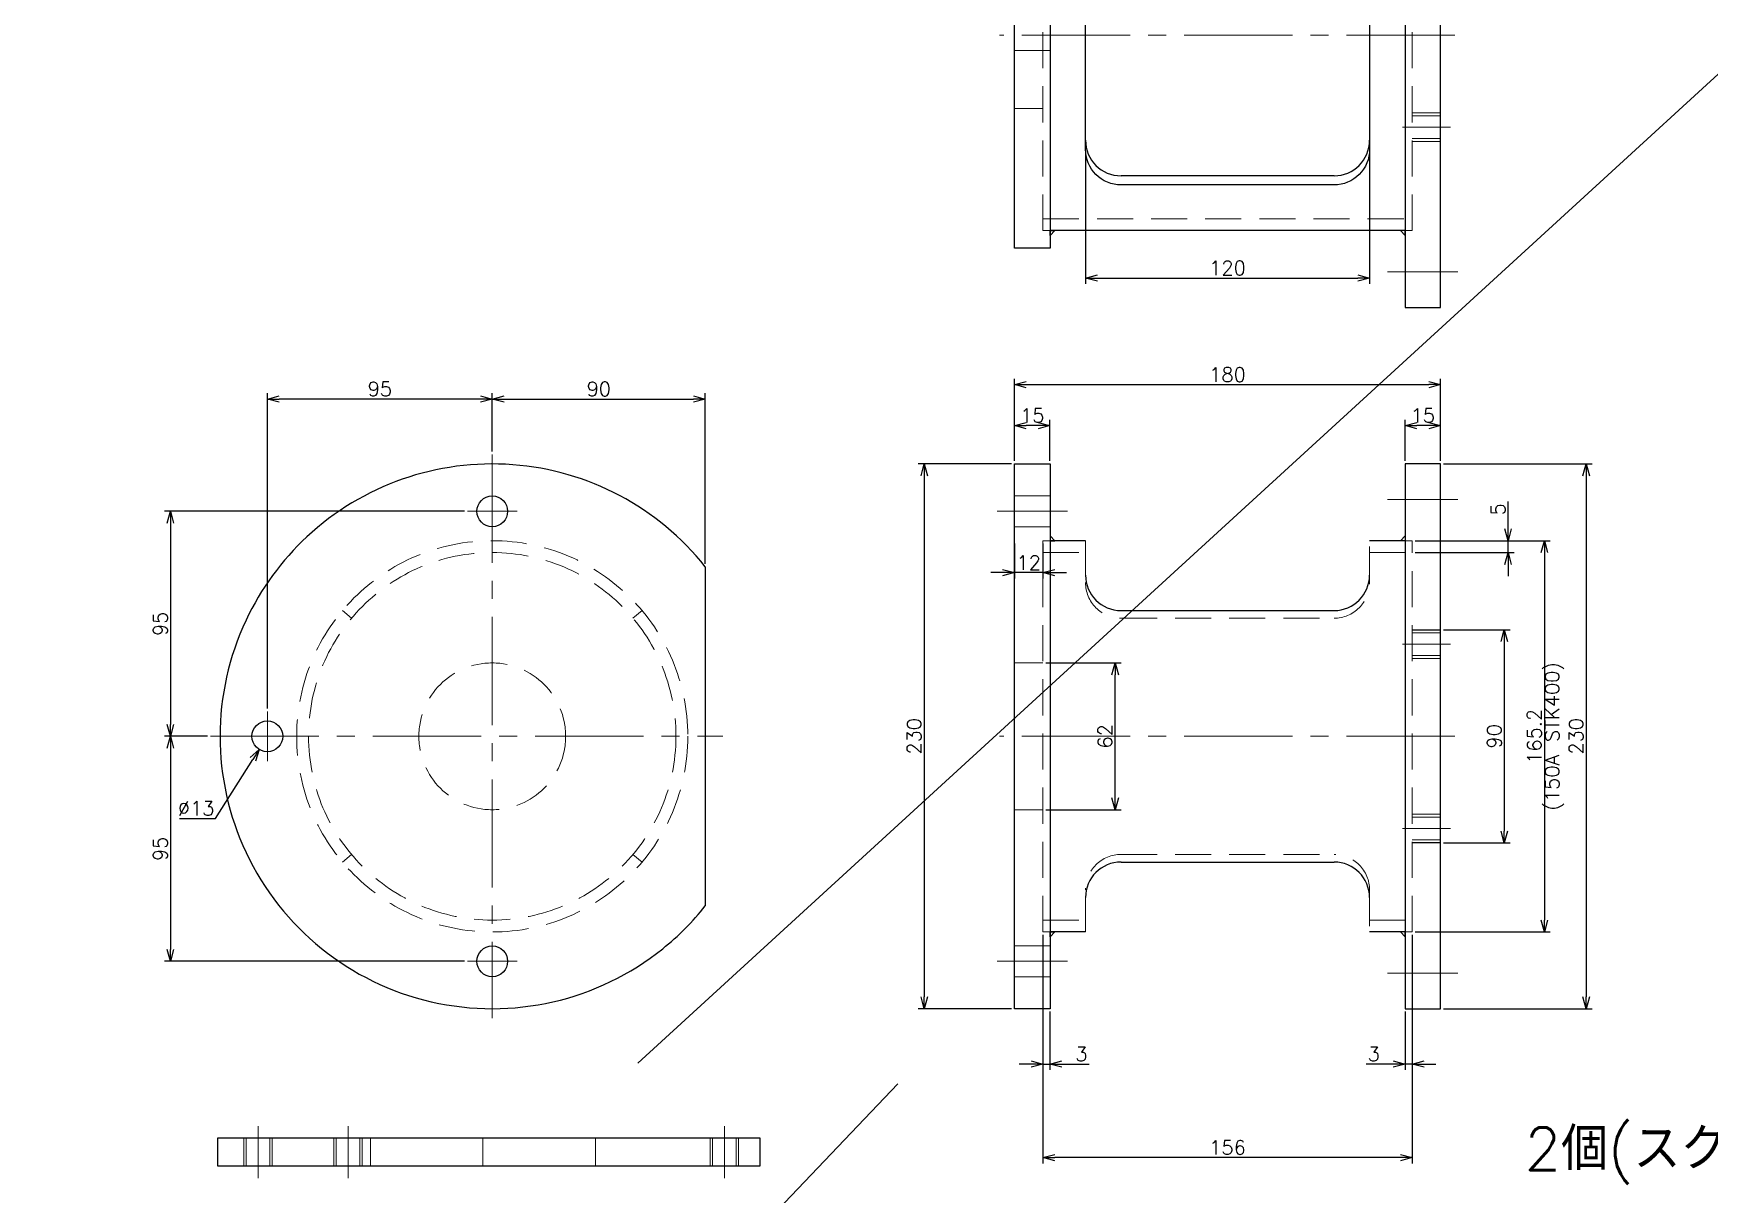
# Model space of a CAD drawing. Header units: millimetres. Extents: x 0 to 38884, y -3675 to 8056.
# Drawn here: x 9177 to 9885, y -504 to -14 of the extents above; entities that cross this region are included whole.
import ezdxf

# ---------------------------------------------------------------- set-up
doc = ezdxf.new("R2010")
doc.units = ezdxf.units.MM
doc.header["$LTSCALE"] = 2.4
doc.header["$PDMODE"] = 99
doc.header["$PDSIZE"] = 1
doc.linetypes.add('CENTER2', pattern=[28.575, 19.05, -3.175, 3.175, -3.175])
doc.linetypes.add('HIDDEN', pattern=[9.525, 6.35, -3.175])
for name, color, linetype, lineweight in [('04_HIDDEN', 2, 'HIDDEN', 13), ('05_CENTER', 4, 'CENTER2', 13), ('07_TEXT', 3, 'Continuous', 13), ('08_DIM', 3, 'Continuous', 13)]:
    doc.layers.add(name, color=color, linetype=linetype, lineweight=lineweight)
doc.layers.add('10_DRAFT', color=8, linetype='Continuous', lineweight=0, plot=False)
doc.styles.add('KSS_TXT', font='txt.shx', dxfattribs={"bigfont": 'extfont2.shx'})
doc.dimstyles.new('KSS_DIM', dxfattribs={"dimscale": 2, "dimtxt": 3, "dimasz": 2.5, "dimexe": 1.25, "dimexo": 0.625, "dimtad": 1, "dimdsep": 46, "dimtxsty": 'KSS_TXT', "dimblk": 'OPEN30', "dimcen": 0, "dimazin": 2, "dimtfac": 0.75, "dimtmove": 0, "dimatfit": 3, "dimldrblk": 'OPEN30', "dimfxl": 1.25, "dimtolj": 1, "dimarcsym": 0})
doc.dimstyles.new('KSS_DIM$3', dxfattribs={"dimscale": 2, "dimtxt": 3, "dimasz": 2.5, "dimexe": 1.25, "dimexo": 0.625, "dimtad": 1, "dimtih": 1, "dimtoh": 1, "dimdsep": 46, "dimtxsty": 'KSS_TXT', "dimblk": 'OPEN30', "dimcen": 0, "dimazin": 2, "dimtfac": 0.75, "dimtofl": 0, "dimtmove": 0, "dimatfit": 3, "dimldrblk": 'OPEN30', "dimfxl": 1.25, "dimtolj": 1, "dimarcsym": 0})

# ---------------------------------------------------------------- blocks, each defined once
blk = doc.blocks.new('_Open30')
at = {"color": 0, "linetype": 'ByBlock', "lineweight": -2}
for p, q in [((-1, 0.27), (0, 0)), ((0, 0), (-1, -0.27)), ((0, 0), (-1, 0))]:
    blk.add_line(p, q, dxfattribs=at)
blk = doc.blocks.new('*D317')
at = {"layer": '08_DIM', "color": 0, "lineweight": -2, "transparency": 16777216}
for p, q in [((9253.84, -345.27), (9269.55, -320.36)), ((9238.59, -345.27), (9253.84, -345.27))]:
    blk.add_line(p, q, dxfattribs=at)
at = {"layer": 'Defpoints', "color": 0, "transparency": 16777216}
for p in [(9279.15, -305.14), (9272.22, -316.13)]:
    blk.add_point(p, dxfattribs=at)
at = {"layer": '08_DIM', "color": 0, "lineweight": -2, "transparency": 16777216, "xscale": 5, "yscale": 5, "zscale": 5, "rotation": 57.75688394088108}
blk.add_blockref('_Open30', (9272.22, -316.13), dxfattribs=at)
at = {"layer": '08_DIM', "color": 0, "transparency": 16777216, "insert": (9245.59, -341.02), "char_height": 6, "attachment_point": 5, "style": 'KSS_TXT'}
blk.add_mtext('\\A1;%%C13', dxfattribs=at)
blk = doc.blocks.new('*D485')
at = {"layer": '08_DIM', "color": 0, "lineweight": -2, "transparency": 16777216}
for p, q in [((9591.3, -229.28), (9591.3, -244.02)), ((9603.3, -229.28), (9603.3, -244.02)), ((9586.3, -241.52), (9581.3, -241.52)), ((9603.3, -241.52), (9591.3, -241.52)), ((9608.3, -241.52), (9613.3, -241.52))]:
    blk.add_line(p, q, dxfattribs=at)
at = {"layer": 'Defpoints', "color": 0, "transparency": 16777216}
for p in [(9591.3, -228.03), (9603.3, -228.03), (9591.3, -241.52)]:
    blk.add_point(p, dxfattribs=at)
at = {"layer": '08_DIM', "color": 0, "lineweight": -2, "transparency": 16777216, "xscale": 5, "yscale": 5, "zscale": 5}
blk.add_blockref('_Open30', (9591.3, -241.52), dxfattribs=at)
at = {"layer": '08_DIM', "color": 0, "lineweight": -2, "transparency": 16777216, "xscale": 5, "yscale": 5, "zscale": 5, "rotation": 180}
blk.add_blockref('_Open30', (9603.3, -241.52), dxfattribs=at)
at = {"layer": '08_DIM', "color": 0, "transparency": 16777216, "insert": (9597.3, -237.27), "char_height": 6, "attachment_point": 5, "style": 'KSS_TXT'}
blk.add_mtext('\\A1;12', dxfattribs=at)
blk = doc.blocks.new('*D486')
at = {"layer": '08_DIM', "color": 0, "lineweight": -2, "transparency": 16777216}
for p, q in [((9604.55, -279.63), (9636.32, -279.63)), ((9633.82, -336.63), (9633.82, -284.63)), ((9604.55, -341.63), (9636.32, -341.63))]:
    blk.add_line(p, q, dxfattribs=at)
at = {"layer": 'Defpoints', "color": 0, "transparency": 16777216}
for p in [(9603.3, -279.63), (9633.82, -279.63), (9603.3, -341.63)]:
    blk.add_point(p, dxfattribs=at)
at = {"layer": '08_DIM', "color": 0, "lineweight": -2, "transparency": 16777216, "xscale": 5, "yscale": 5, "zscale": 5}
for p, rotation in [((9633.82, -279.63), 90), ((9633.82, -341.63), 270)]:
    blk.add_blockref('_Open30', p, dxfattribs=dict(at, rotation=rotation))
at = {"layer": '08_DIM', "color": 0, "transparency": 16777216, "insert": (9629.57, -310.63), "char_height": 6, "attachment_point": 5, "rotation": 90, "style": 'KSS_TXT'}
blk.add_mtext('\\A1;62', dxfattribs=at)
blk = doc.blocks.new('*D516')
at = {"layer": '08_DIM', "color": 0, "lineweight": -2, "transparency": 16777216}
for p, q in [((9250.44, -310.63), (9232.24, -310.63)), ((9234.74, -315.63), (9234.74, -400.63)), ((9358.94, -405.63), (9232.24, -405.63))]:
    blk.add_line(p, q, dxfattribs=at)
at = {"layer": 'Defpoints', "color": 0, "transparency": 16777216}
for p in [(9251.69, -310.63), (9234.74, -405.63), (9360.19, -405.63)]:
    blk.add_point(p, dxfattribs=at)
at = {"layer": '08_DIM', "color": 0, "lineweight": -2, "transparency": 16777216, "xscale": 5, "yscale": 5, "zscale": 5}
for p, rotation in [((9234.74, -310.63), 90), ((9234.74, -405.63), 270)]:
    blk.add_blockref('_Open30', p, dxfattribs=dict(at, rotation=rotation))
at = {"layer": '08_DIM', "color": 0, "transparency": 16777216, "insert": (9230.49, -358.13), "char_height": 6, "attachment_point": 5, "rotation": 90, "style": 'KSS_TXT'}
blk.add_mtext('\\A1;95', dxfattribs=at)
blk = doc.blocks.new('*D517')
at = {"layer": '08_DIM', "color": 0, "lineweight": -2, "transparency": 16777216}
for p, q in [((9358.94, -215.63), (9232.24, -215.63)), ((9234.74, -220.63), (9234.74, -305.63)), ((9250.44, -310.63), (9232.24, -310.63))]:
    blk.add_line(p, q, dxfattribs=at)
at = {"layer": 'Defpoints', "color": 0, "transparency": 16777216}
for p in [(9360.19, -215.63), (9234.74, -310.63), (9251.69, -310.63)]:
    blk.add_point(p, dxfattribs=at)
at = {"layer": '08_DIM', "color": 0, "lineweight": -2, "transparency": 16777216, "xscale": 5, "yscale": 5, "zscale": 5}
for p, rotation in [((9234.74, -215.63), 90), ((9234.74, -310.63), 270)]:
    blk.add_blockref('_Open30', p, dxfattribs=dict(at, rotation=rotation))
at = {"layer": '08_DIM', "color": 0, "transparency": 16777216, "insert": (9230.49, -263.13), "char_height": 6, "attachment_point": 5, "rotation": 90, "style": 'KSS_TXT'}
blk.add_mtext('\\A1;95', dxfattribs=at)
blk = doc.blocks.new('*D518')
at = {"layer": '08_DIM', "color": 0, "lineweight": -2, "transparency": 16777216}
for p, q in [((9275.69, -298.88), (9275.69, -165.72)), ((9365.69, -168.22), (9280.69, -168.22)), ((9370.69, -190.38), (9370.69, -165.72))]:
    blk.add_line(p, q, dxfattribs=at)
at = {"layer": 'Defpoints', "color": 0, "transparency": 16777216}
for p in [(9275.69, -168.22), (9370.69, -191.63), (9275.69, -300.13)]:
    blk.add_point(p, dxfattribs=at)
at = {"layer": '08_DIM', "color": 0, "lineweight": -2, "transparency": 16777216, "xscale": 5, "yscale": 5, "zscale": 5, "rotation": 180}
blk.add_blockref('_Open30', (9275.69, -168.22), dxfattribs=at)
at = {"layer": '08_DIM', "color": 0, "lineweight": -2, "transparency": 16777216, "xscale": 5, "yscale": 5, "zscale": 5}
blk.add_blockref('_Open30', (9370.69, -168.22), dxfattribs=at)
at = {"layer": '08_DIM', "color": 0, "transparency": 16777216, "insert": (9323.19, -163.97), "char_height": 6, "attachment_point": 5, "style": 'KSS_TXT'}
blk.add_mtext('\\A1;95', dxfattribs=at)
blk = doc.blocks.new('*D626')
at = {"layer": '08_DIM', "color": 0, "lineweight": -2, "transparency": 16777216}
for p, q in [((9370.69, -190.38), (9370.69, -165.72)), ((9375.69, -168.22), (9455.69, -168.22)), ((9460.69, -237.79), (9460.69, -165.72))]:
    blk.add_line(p, q, dxfattribs=at)
at = {"layer": 'Defpoints', "color": 0, "transparency": 16777216}
for p in [(9460.69, -168.22), (9370.69, -191.63), (9460.69, -239.04)]:
    blk.add_point(p, dxfattribs=at)
at = {"layer": '08_DIM', "color": 0, "lineweight": -2, "transparency": 16777216, "xscale": 5, "yscale": 5, "zscale": 5, "rotation": 180}
blk.add_blockref('_Open30', (9370.69, -168.22), dxfattribs=at)
at = {"layer": '08_DIM', "color": 0, "lineweight": -2, "transparency": 16777216, "xscale": 5, "yscale": 5, "zscale": 5}
blk.add_blockref('_Open30', (9460.69, -168.22), dxfattribs=at)
at = {"layer": '08_DIM', "color": 0, "transparency": 16777216, "insert": (9415.69, -163.97), "char_height": 6, "attachment_point": 5, "style": 'KSS_TXT'}
blk.add_mtext('\\A1;90', dxfattribs=at)
blk = doc.blocks.new('A$C041477D7_1')
at = {"color": 0}
blk.add_lwpolyline([(117, 12), (117, 0), (-112, 0), (-112, 12)], close=True, dxfattribs=at)
at = {"layer": '04_HIDDEN'}
for p, q in [((-101, 12), (-101, 0)), ((-100, 12), (-100, 0)), ((-90, 12), (-90, 0)), ((-89, 12), (-89, 0)), ((-63, 12), (-63, 0)), ((-62, 12), (-62, 0)), ((-52, 12), (-52, 0)), ((-51, 12), (-51, 0)), ((-47.5, 12), (-47.5, 0)), ((47.5, 12), (47.5, 0)), ((96, 12), (96, 0)), ((97, 12), (97, 0)), ((107, 12), (107, 0)), ((108, 12), (108, 0))]:
    blk.add_line(p, q, dxfattribs=at)
at = {"layer": '05_CENTER'}
for p, q in [((-95, 17), (-95, -5)), ((-57, 17), (-57, -5)), ((102, 17), (102, -5))]:
    blk.add_line(p, q, dxfattribs=at)
at = {"layer": '10_DRAFT'}
blk.add_line((0, 12), (0, 0), dxfattribs=at)
blk = doc.blocks.new('*D832')
at = {"layer": '08_DIM', "color": 0, "lineweight": -2, "transparency": 16777216}
for p, q in [((9772.55, -265.63), (9800.72, -265.63)), ((9798.22, -270.63), (9798.22, -350.63)), ((9772.55, -355.63), (9800.72, -355.63))]:
    blk.add_line(p, q, dxfattribs=at)
at = {"layer": 'Defpoints', "color": 0, "transparency": 16777216}
for p in [(9771.3, -265.63), (9771.3, -355.63), (9798.22, -355.63)]:
    blk.add_point(p, dxfattribs=at)
at = {"layer": '08_DIM', "color": 0, "lineweight": -2, "transparency": 16777216, "xscale": 5, "yscale": 5, "zscale": 5}
for p, rotation in [((9798.22, -265.63), 90), ((9798.22, -355.63), 270)]:
    blk.add_blockref('_Open30', p, dxfattribs=dict(at, rotation=rotation))
at = {"layer": '08_DIM', "color": 0, "transparency": 16777216, "insert": (9793.97, -310.63), "char_height": 6, "attachment_point": 5, "rotation": 90, "style": 'KSS_TXT'}
blk.add_mtext('\\A1;90', dxfattribs=at)
blk = doc.blocks.new('*D837')
at = {"layer": '08_DIM', "color": 0, "lineweight": -2, "transparency": 16777216}
for p, q in [((9603.3, -394.48), (9603.3, -451.49)), ((9606.3, -426.88), (9606.3, -451.49)), ((9598.3, -448.99), (9593.3, -448.99)), ((9603.3, -448.99), (9606.3, -448.99)), ((9611.3, -448.99), (9622.8, -448.99))]:
    blk.add_line(p, q, dxfattribs=at)
at = {"layer": 'Defpoints', "color": 0, "transparency": 16777216}
for p in [(9603.3, -393.23), (9606.3, -425.63), (9606.3, -448.99)]:
    blk.add_point(p, dxfattribs=at)
at = {"layer": '08_DIM', "color": 0, "lineweight": -2, "transparency": 16777216, "xscale": 5, "yscale": 5, "zscale": 5}
blk.add_blockref('_Open30', (9603.3, -448.99), dxfattribs=at)
at = {"layer": '08_DIM', "color": 0, "lineweight": -2, "transparency": 16777216, "xscale": 5, "yscale": 5, "zscale": 5, "rotation": 180}
blk.add_blockref('_Open30', (9606.3, -448.99), dxfattribs=at)
at = {"layer": '08_DIM', "color": 0, "transparency": 16777216, "insert": (9619.55, -444.74), "char_height": 6, "attachment_point": 5, "style": 'KSS_TXT'}
blk.add_mtext('\\A1;3', dxfattribs=at)
blk = doc.blocks.new('*D838')
at = {"layer": '08_DIM', "color": 0, "lineweight": -2, "transparency": 16777216}
for p, q in [((9759.3, -394.48), (9759.3, -451.49)), ((9756.3, -426.88), (9756.3, -451.49)), ((9751.3, -448.99), (9739.8, -448.99)), ((9759.3, -448.99), (9756.3, -448.99)), ((9764.3, -448.99), (9769.3, -448.99))]:
    blk.add_line(p, q, dxfattribs=at)
at = {"layer": 'Defpoints', "color": 0, "transparency": 16777216}
for p in [(9759.3, -393.23), (9756.3, -425.63), (9756.3, -448.99)]:
    blk.add_point(p, dxfattribs=at)
at = {"layer": '08_DIM', "color": 0, "lineweight": -2, "transparency": 16777216, "xscale": 5, "yscale": 5, "zscale": 5}
blk.add_blockref('_Open30', (9756.3, -448.99), dxfattribs=at)
at = {"layer": '08_DIM', "color": 0, "lineweight": -2, "transparency": 16777216, "xscale": 5, "yscale": 5, "zscale": 5, "rotation": 180}
blk.add_blockref('_Open30', (9759.3, -448.99), dxfattribs=at)
at = {"layer": '08_DIM', "color": 0, "transparency": 16777216, "insert": (9743.05, -444.74), "char_height": 6, "attachment_point": 5, "style": 'KSS_TXT'}
blk.add_mtext('\\A1;3', dxfattribs=at)
blk = doc.blocks.new('*D839')
at = {"layer": '08_DIM', "color": 0, "lineweight": -2, "transparency": 16777216}
for p, q in [((9603.3, -394.48), (9603.3, -490.98)), ((9759.3, -394.48), (9759.3, -490.98)), ((9754.3, -488.48), (9608.3, -488.48))]:
    blk.add_line(p, q, dxfattribs=at)
at = {"layer": 'Defpoints', "color": 0, "transparency": 16777216}
for p in [(9603.3, -393.23), (9759.3, -393.23), (9603.3, -488.48)]:
    blk.add_point(p, dxfattribs=at)
at = {"layer": '08_DIM', "color": 0, "lineweight": -2, "transparency": 16777216, "xscale": 5, "yscale": 5, "zscale": 5, "rotation": 180}
blk.add_blockref('_Open30', (9603.3, -488.48), dxfattribs=at)
at = {"layer": '08_DIM', "color": 0, "lineweight": -2, "transparency": 16777216, "xscale": 5, "yscale": 5, "zscale": 5}
blk.add_blockref('_Open30', (9759.3, -488.48), dxfattribs=at)
at = {"layer": '08_DIM', "color": 0, "transparency": 16777216, "insert": (9681.3, -484.23), "char_height": 6, "attachment_point": 5, "style": 'KSS_TXT'}
blk.add_mtext('\\A1;156', dxfattribs=at)
blk = doc.blocks.new('*D840')
at = {"layer": '08_DIM', "color": 0, "lineweight": -2, "transparency": 16777216}
for p, q in [((9772.55, -195.63), (9835.3, -195.63)), ((9832.8, -200.63), (9832.8, -420.63)), ((9772.55, -425.63), (9835.3, -425.63))]:
    blk.add_line(p, q, dxfattribs=at)
at = {"layer": 'Defpoints', "color": 0, "transparency": 16777216}
for p in [(9771.3, -195.63), (9771.3, -425.63), (9832.8, -425.63)]:
    blk.add_point(p, dxfattribs=at)
at = {"layer": '08_DIM', "color": 0, "lineweight": -2, "transparency": 16777216, "xscale": 5, "yscale": 5, "zscale": 5}
for p, rotation in [((9832.8, -195.63), 90), ((9832.8, -425.63), 270)]:
    blk.add_blockref('_Open30', p, dxfattribs=dict(at, rotation=rotation))
at = {"layer": '08_DIM', "color": 0, "transparency": 16777216, "insert": (9828.55, -310.63), "char_height": 6, "attachment_point": 5, "rotation": 90, "style": 'KSS_TXT'}
blk.add_mtext('\\A1;230', dxfattribs=at)
blk = doc.blocks.new('*D841')
at = {"layer": '08_DIM', "color": 0, "lineweight": -2, "transparency": 16777216}
for p, q in [((9760.55, -228.03), (9817.66, -228.03)), ((9815.16, -233.03), (9815.16, -388.23)), ((9760.55, -393.23), (9817.66, -393.23))]:
    blk.add_line(p, q, dxfattribs=at)
at = {"layer": 'Defpoints', "color": 0, "transparency": 16777216}
for p in [(9759.3, -228.03), (9759.3, -393.23), (9815.16, -393.23)]:
    blk.add_point(p, dxfattribs=at)
at = {"layer": '08_DIM', "color": 0, "lineweight": -2, "transparency": 16777216, "xscale": 5, "yscale": 5, "zscale": 5}
for p, rotation in [((9815.16, -228.03), 90), ((9815.16, -393.23), 270)]:
    blk.add_blockref('_Open30', p, dxfattribs=dict(at, rotation=rotation))
at = {"layer": '08_DIM', "color": 0, "transparency": 16777216, "char_height": 6, "attachment_point": 5, "rotation": 90, "style": 'KSS_TXT'}
for s, insert in [('\\A1;(150A STK400)', (9819.41, -310.63)), ('\\A1;165.2', (9810.91, -310.63))]:
    blk.add_mtext(s, dxfattribs=dict(at, insert=insert))
blk = doc.blocks.new('*D842')
at = {"layer": '08_DIM', "color": 0, "lineweight": -2, "transparency": 16777216}
for p, q in [((9799.82, -223.03), (9799.82, -211.53)), ((9760.55, -228.03), (9802.32, -228.03)), ((9760.55, -233.03), (9802.32, -233.03)), ((9799.82, -233.03), (9799.82, -228.03)), ((9799.82, -238.03), (9799.82, -243.03))]:
    blk.add_line(p, q, dxfattribs=at)
at = {"layer": 'Defpoints', "color": 0, "transparency": 16777216}
for p in [(9759.3, -228.03), (9759.3, -233.03), (9799.82, -228.03)]:
    blk.add_point(p, dxfattribs=at)
at = {"layer": '08_DIM', "color": 0, "lineweight": -2, "transparency": 16777216, "xscale": 5, "yscale": 5, "zscale": 5}
for p, rotation in [((9799.82, -228.03), 270), ((9799.82, -233.03), 90)]:
    blk.add_blockref('_Open30', p, dxfattribs=dict(at, rotation=rotation))
at = {"layer": '08_DIM', "color": 0, "transparency": 16777216, "insert": (9795.57, -214.78), "char_height": 6, "attachment_point": 5, "rotation": 90, "style": 'KSS_TXT'}
blk.add_mtext('\\A1;5', dxfattribs=at)
blk = doc.blocks.new('*D843')
at = {"layer": '08_DIM', "color": 0, "lineweight": -2, "transparency": 16777216}
for p, q in [((9590.05, -195.63), (9550.66, -195.63)), ((9553.16, -200.63), (9553.16, -420.63)), ((9590.05, -425.63), (9550.66, -425.63))]:
    blk.add_line(p, q, dxfattribs=at)
at = {"layer": 'Defpoints', "color": 0, "transparency": 16777216}
for p in [(9591.3, -195.63), (9553.16, -425.63), (9591.3, -425.63)]:
    blk.add_point(p, dxfattribs=at)
at = {"layer": '08_DIM', "color": 0, "lineweight": -2, "transparency": 16777216, "xscale": 5, "yscale": 5, "zscale": 5}
for p, rotation in [((9553.16, -195.63), 90), ((9553.16, -425.63), 270)]:
    blk.add_blockref('_Open30', p, dxfattribs=dict(at, rotation=rotation))
at = {"layer": '08_DIM', "color": 0, "transparency": 16777216, "insert": (9548.91, -310.63), "char_height": 6, "attachment_point": 5, "rotation": 90, "style": 'KSS_TXT'}
blk.add_mtext('\\A1;230', dxfattribs=at)
blk = doc.blocks.new('*D844')
at = {"layer": '08_DIM', "color": 0, "lineweight": -2, "transparency": 16777216}
for p, q in [((9621.3, -64.05), (9621.3, -119.64)), ((9741.3, -64.05), (9741.3, -119.64)), ((9626.3, -117.14), (9736.3, -117.14))]:
    blk.add_line(p, q, dxfattribs=at)
at = {"layer": 'Defpoints', "color": 0, "transparency": 16777216}
for p in [(9621.3, -62.8), (9741.3, -62.8), (9741.3, -117.14)]:
    blk.add_point(p, dxfattribs=at)
at = {"layer": '08_DIM', "color": 0, "lineweight": -2, "transparency": 16777216, "xscale": 5, "yscale": 5, "zscale": 5, "rotation": 180}
blk.add_blockref('_Open30', (9621.3, -117.14), dxfattribs=at)
at = {"layer": '08_DIM', "color": 0, "lineweight": -2, "transparency": 16777216, "xscale": 5, "yscale": 5, "zscale": 5}
blk.add_blockref('_Open30', (9741.3, -117.14), dxfattribs=at)
at = {"layer": '08_DIM', "color": 0, "transparency": 16777216, "insert": (9681.3, -112.89), "char_height": 6, "attachment_point": 5, "style": 'KSS_TXT'}
blk.add_mtext('\\A1;120', dxfattribs=at)
blk = doc.blocks.new('*D845')
at = {"layer": '08_DIM', "color": 0, "lineweight": -2, "transparency": 16777216}
for p, q in [((9756.3, -194.38), (9756.3, -176.94)), ((9771.3, -194.38), (9771.3, -176.94)), ((9766.3, -179.44), (9761.3, -179.44))]:
    blk.add_line(p, q, dxfattribs=at)
at = {"layer": 'Defpoints', "color": 0, "transparency": 16777216}
for p in [(9756.3, -179.44), (9756.3, -195.63), (9771.3, -195.63)]:
    blk.add_point(p, dxfattribs=at)
at = {"layer": '08_DIM', "color": 0, "lineweight": -2, "transparency": 16777216, "xscale": 5, "yscale": 5, "zscale": 5, "rotation": 180}
blk.add_blockref('_Open30', (9756.3, -179.44), dxfattribs=at)
at = {"layer": '08_DIM', "color": 0, "lineweight": -2, "transparency": 16777216, "xscale": 5, "yscale": 5, "zscale": 5}
blk.add_blockref('_Open30', (9771.3, -179.44), dxfattribs=at)
at = {"layer": '08_DIM', "color": 0, "transparency": 16777216, "insert": (9763.8, -175.18), "char_height": 6, "attachment_point": 5, "style": 'KSS_TXT'}
blk.add_mtext('\\A1;15', dxfattribs=at)
blk = doc.blocks.new('*D846')
at = {"layer": '08_DIM', "color": 0, "lineweight": -2, "transparency": 16777216}
for p, q in [((9591.3, -194.38), (9591.3, -159.65)), ((9596.3, -162.15), (9766.3, -162.15)), ((9771.3, -194.38), (9771.3, -159.65))]:
    blk.add_line(p, q, dxfattribs=at)
at = {"layer": 'Defpoints', "color": 0, "transparency": 16777216}
for p in [(9771.3, -162.15), (9591.3, -195.63), (9771.3, -195.63)]:
    blk.add_point(p, dxfattribs=at)
at = {"layer": '08_DIM', "color": 0, "lineweight": -2, "transparency": 16777216, "xscale": 5, "yscale": 5, "zscale": 5, "rotation": 180}
blk.add_blockref('_Open30', (9591.3, -162.15), dxfattribs=at)
at = {"layer": '08_DIM', "color": 0, "lineweight": -2, "transparency": 16777216, "xscale": 5, "yscale": 5, "zscale": 5}
blk.add_blockref('_Open30', (9771.3, -162.15), dxfattribs=at)
at = {"layer": '08_DIM', "color": 0, "transparency": 16777216, "insert": (9681.3, -157.9), "char_height": 6, "attachment_point": 5, "style": 'KSS_TXT'}
blk.add_mtext('\\A1;180', dxfattribs=at)
blk = doc.blocks.new('*D847')
at = {"layer": '08_DIM', "color": 0, "lineweight": -2, "transparency": 16777216}
for p, q in [((9591.3, -194.38), (9591.3, -176.94)), ((9606.3, -194.38), (9606.3, -176.94)), ((9601.3, -179.44), (9596.3, -179.44))]:
    blk.add_line(p, q, dxfattribs=at)
at = {"layer": 'Defpoints', "color": 0, "transparency": 16777216}
for p in [(9591.3, -179.44), (9591.3, -195.63), (9606.3, -195.63)]:
    blk.add_point(p, dxfattribs=at)
at = {"layer": '08_DIM', "color": 0, "lineweight": -2, "transparency": 16777216, "xscale": 5, "yscale": 5, "zscale": 5, "rotation": 180}
blk.add_blockref('_Open30', (9591.3, -179.44), dxfattribs=at)
at = {"layer": '08_DIM', "color": 0, "lineweight": -2, "transparency": 16777216, "xscale": 5, "yscale": 5, "zscale": 5}
blk.add_blockref('_Open30', (9606.3, -179.44), dxfattribs=at)
at = {"layer": '08_DIM', "color": 0, "transparency": 16777216, "insert": (9598.8, -175.18), "char_height": 6, "attachment_point": 5, "style": 'KSS_TXT'}
blk.add_mtext('\\A1;15', dxfattribs=at)
blk = doc.blocks.new('A$C02B163D6_1')
at = {"color": 0}
for p, q in [((-150, 82.6), (-165, 82.6)), ((-15, 82.6), (-30, 82.6)), ((-135, 53.09), (-45, 53.09)), ((-135, -53.09), (-45, -53.09)), ((-150, -82.6), (-165, -82.6)), ((-15, -82.6), (-30, -82.6))]:
    blk.add_line(p, q, dxfattribs=at)
for points in [[(-180, 115), (-165, 115), (-165, -115), (-180, -115)], [(-15, -115), (0, -115), (0, 115), (-15, 115)]]:
    blk.add_lwpolyline(points, close=True, dxfattribs=at)
at = {"color": 3}
for points in [[(-165, 82.6), (-163, 82.6), (-163, 82.6), (-165, 84.6)], [(-15, 82.6), (-17, 82.6), (-17, 82.6), (-15, 84.6)], [(-165, -82.6), (-163, -82.6), (-163, -82.6), (-165, -84.6)], [(-15, -82.6), (-17, -82.6), (-17, -82.6), (-15, -84.6)]]:
    blk.add_lwpolyline(points, close=True, dxfattribs=at)
at = {"color": 0}
for centre, start, end in [((-135, 68.09), 180, 270), ((-45, 68.09), 270, 0), ((-135, -68.09), 90, 180), ((-45, -68.09), 0, 90)]:
    blk.add_arc(centre, 15, start, end, dxfattribs=at)
at = {"layer": '04_HIDDEN'}
for p, q in [((-180, 101.5), (-165, 101.5)), ((-180, 88.5), (-165, 88.5)), ((-165, 82.6), (-168, 82.6)), ((-168, -82.6), (-168, 82.6)), ((-15, 82.6), (-12, 82.6)), ((-12, -82.6), (-12, 82.6)), ((-168, 77.6), (-150, 77.6)), ((-30, 77.6), (-12, 77.6)), ((-12, 44.89), (0, 44.89)), ((-12, 43.64), (0, 43.64)), ((-168, 31), (-180, 31)), ((-12, 34.14), (0, 34.14)), ((-12, 32.89), (0, 32.89)), ((-168, -31), (-180, -31)), ((-12, -32.89), (0, -32.89)), ((-12, -34.14), (0, -34.14)), ((-12, -43.64), (0, -43.64)), ((-12, -44.89), (0, -44.89)), ((-168, -77.6), (-150, -77.6)), ((-30, -77.6), (-12, -77.6)), ((-165, -82.6), (-168, -82.6)), ((-15, -82.6), (-12, -82.6)), ((-180, -88.5), (-165, -88.5)), ((-180, -101.5), (-165, -101.5))]:
    blk.add_line(p, q, dxfattribs=at)
at = {"layer": '04_HIDDEN', "color": 9}
for p, q in [((-12, 45), (0, 45)), ((-12, -45), (0, -45))]:
    blk.add_line(p, q, dxfattribs=at)
at = {"layer": '04_HIDDEN'}
for points in [[(-150, 82.6), (-150, 64.88, 0.414214), (-135, 49.88), (-45, 49.88, 0.414214), (-30, 64.88), (-30, 82.6)], [(-150, -82.6), (-150, -64.88, -0.414214), (-135, -49.88), (-45, -49.88, -0.414214), (-30, -64.88), (-30, -82.6)]]:
    blk.add_lwpolyline(points, format="xyb", dxfattribs=at)
at = {"layer": '05_CENTER'}
for p, q in [((-22.37, 100), (7.26, 100)), ((-157.63, 95), (-187.26, 95)), ((-16.14, 38.89), (4.12, 38.89)), ((6, 0), (-186.3, 0)), ((-16.14, -38.89), (4.12, -38.89)), ((-157.63, -95), (-187.26, -95)), ((-22.37, -100), (7.26, -100))]:
    blk.add_line(p, q, dxfattribs=at)
blk = doc.blocks.new('A$C038C65EF_1')
at = {"color": 0}
for p, q in [((-15, 82.6), (-165, 82.6)), ((-135, 59.45), (-45, 59.45)), ((-45, -59.45), (-135, -59.45)), ((-15, -82.6), (-165, -82.6))]:
    blk.add_line(p, q, dxfattribs=at)
for points in [[(-180, 115), (-165, 115), (-165, -90), (-180, -90)], [(-15, -115), (0, -115), (0, 115), (-15, 115)]]:
    blk.add_lwpolyline(points, close=True, dxfattribs=at)
at = {"color": 3}
for points in [[(-165, 82.6), (-163, 82.6), (-163, 82.6), (-165, 84.6)], [(-15, 82.6), (-17, 82.6), (-17, 82.6), (-15, 84.6)], [(-165, -82.6), (-163, -82.6), (-163, -82.6), (-165, -84.6)], [(-15, -82.6), (-17, -82.6), (-17, -82.6), (-15, -84.6)]]:
    blk.add_lwpolyline(points, close=True, dxfattribs=at)
at = {"color": 0}
blk.add_lwpolyline([(-135, 63.28), (-45, 63.28, -0.414214), (-30, 48.28), (-30, -48.28, -0.414214), (-45, -63.28), (-135, -63.28, -0.414214), (-150, -48.28), (-150, 48.28, -0.414214)], format="xyb", close=True, dxfattribs=at)
for centre, start, end in [((-135, 44.45), 90, 180), ((-45, 44.45), 0, 90), ((-135, -44.45), 180, 270), ((-45, -44.45), 270, 0)]:
    blk.add_arc(centre, 15, start, end, dxfattribs=at)
at = {"layer": '04_HIDDEN'}
for p, q in [((-180, 101.5), (-165, 101.5)), ((-180, 88.5), (-165, 88.5)), ((-165, 82.6), (-168, 82.6)), ((-168, -82.6), (-168, 82.6)), ((-15, 82.6), (-12, 82.6)), ((-12, -82.6), (-12, 82.6)), ((-168, 77.6), (-12, 77.6)), ((-12, 44.89), (0, 44.89)), ((-12, 43.64), (0, 43.64)), ((-168, 31), (-180, 31)), ((-12, 34.14), (0, 34.14)), ((-12, 32.89), (0, 32.89)), ((-168, -31), (-180, -31)), ((-12, -32.89), (0, -32.89)), ((-12, -34.14), (0, -34.14)), ((-12, -43.64), (0, -43.64)), ((-12, -44.89), (0, -44.89)), ((-168, -77.6), (-12, -77.6)), ((-165, -82.6), (-168, -82.6)), ((-15, -82.6), (-12, -82.6))]:
    blk.add_line(p, q, dxfattribs=at)
at = {"layer": '04_HIDDEN', "color": 9}
for p, q in [((-12, 45), (0, 45)), ((-180, 6.5), (-165, 6.5)), ((-180, -6.5), (-165, -6.5)), ((-12, -45), (0, -45))]:
    blk.add_line(p, q, dxfattribs=at)
at = {"layer": '05_CENTER'}
for p, q in [((-22.37, 100), (7.26, 100)), ((-157.63, 95), (-187.26, 95)), ((-16.14, 38.89), (4.12, 38.89)), ((6, 0), (-186.3, 0)), ((-16.14, -38.89), (4.12, -38.89)), ((-22.37, -100), (7.26, -100))]:
    blk.add_line(p, q, dxfattribs=at)
blk = doc.blocks.new('A$C7E3831AE_1')
at = {"color": 0}
blk.add_line((90, 71.59), (90, -71.59), dxfattribs=at)
for centre in [(0, 95), (-95, 0), (0, -95)]:
    blk.add_circle(centre, 6.5, dxfattribs=at)
for start, end in [(38.49995, 132.89429), (132.89429, 154.73559), (154.73559, 205.26441), (205.26441, 308.76201), (308.76201, 321.50005)]:
    blk.add_arc((0, 0), 115, start, end, dxfattribs=at)
at = {"layer": '04_HIDDEN'}
for p, q in [((-63.28, 53.09), (-59.45, 49.88)), ((63.28, 53.09), (59.45, 49.88)), ((-63.28, -53.09), (-59.45, -49.88)), ((63.28, -53.09), (59.45, -49.88))]:
    blk.add_line(p, q, dxfattribs=at)
for radius in [82.6, 77.6, 31]:
    blk.add_circle((0, 0), radius, dxfattribs=at)
at = {"layer": '05_CENTER'}
for p, q in [((0, 119), (0, -119)), ((-10.5, 95), (10.5, 95)), ((-95, -10.5), (-95, 10.5)), ((-119, 0), (97.42, 0)), ((-10.5, -95), (10.5, -95))]:
    blk.add_line(p, q, dxfattribs=at)

msp = doc.modelspace()

# ---------------------------------------------------------------- linework, layer by layer
at = {"color": 3}
for p, q in [((9988.3233, 60.3801), (9432.1732, -448.6884)), ((9541.9577, -457.3981), (9176.898, -840.3667))]:
    msp.add_line(p, q, dxfattribs=at)

# ---------------------------------------------------------------- block references
for name, p in [('A$C038C65EF_1', (9771.3049, -14.5206)), ('A$C7E3831AE_1', (9370.6854, -310.6332)), ('A$C02B163D6_1', (9771.3049, -310.6332)), ('A$C041477D7_1', (9366.7603, -492.1691))]:
    msp.add_blockref(name, p)

# ---------------------------------------------------------------- texts
at = {"layer": '07_TEXT', "style": 'KSS_TXT'}
msp.add_text('2個(スクリューCV､練り機共通)', height=18, dxfattribs=at).set_placement((9806.7915, -493.7837))

# ---------------------------------------------------------------- dimensions: what is measured, and where the dimension line sits
at = {"layer": '08_DIM'}
for base, p1, p2, picture, middle in [((9741.3049, -117.1449), (9621.3049, -62.7959), (9741.3049, -62.7959), '*D844', (9681.3049, -112.8949)), ((9771.3049, -162.1509), (9591.3049, -195.6332), (9771.3049, -195.6332), '*D846', (9681.3049, -157.9009)), ((9275.6854, -168.2244), (9370.6854, -191.6332), (9275.6854, -300.1332), '*D518', (9323.1854, -163.9702)), ((9460.6854, -168.2244), (9370.6854, -191.6332), (9460.6854, -239.0441), '*D626', (9415.6854, -163.9744)), ((9591.3049, -179.4391), (9606.3049, -195.6332), (9591.3049, -195.6332), '*D847', (9598.8049, -175.185)), ((9756.3049, -179.4391), (9771.3049, -195.6332), (9756.3049, -195.6332), '*D845', (9763.8049, -175.185)), ((9591.3049, -241.5165), (9603.3049, -228.0332), (9591.3049, -228.0332), '*D485', (9597.3049, -237.2665)), ((9606.3049, -448.9932), (9603.3049, -393.2332), (9606.3049, -425.6332), '*D837', (9619.5549, -444.7432)), ((9603.3049, -488.4823), (9759.3049, -393.2332), (9603.3049, -393.2332), '*D839', (9681.3049, -484.2281)), ((9756.3049, -448.9932), (9759.3049, -393.2332), (9756.3049, -425.6332), '*D838', (9743.0549, -444.7432))]:
    dim = msp.add_linear_dim(base=base, p1=p1, p2=p2, dimstyle='KSS_DIM', override={"dimscale": 2, "dimarcsym": 1}, dxfattribs=at)
    dim.commit()
    dim.dimension.update_dxf_attribs({"geometry": picture, "text_midpoint": middle})
for base, p1, p2, picture, middle in [((9553.165, -425.6332), (9591.3049, -195.6332), (9591.3049, -425.6332), '*D843', (9548.915, -310.6332)), ((9832.8001, -425.6332), (9771.3049, -195.6332), (9771.3049, -425.6332), '*D840', (9828.5501, -310.6332)), ((9234.7433, -310.6332), (9360.1854, -215.6332), (9251.6854, -310.6332), '*D517', (9230.4892, -263.1332)), ((9798.2204, -355.6332), (9771.3049, -265.6332), (9771.3049, -355.6332), '*D832', (9793.9704, -310.6332)), ((9633.8176, -279.6332), (9603.3049, -341.6332), (9603.3049, -279.6332), '*D486', (9629.5676, -310.6332)), ((9234.7433, -405.6332), (9251.6854, -310.6332), (9360.1854, -405.6332), '*D516', (9230.4892, -358.1332))]:
    dim = msp.add_linear_dim(base=base, p1=p1, p2=p2, angle=90, dimstyle='KSS_DIM', override={"dimscale": 2, "dimarcsym": 1}, dxfattribs=at)
    dim.commit()
    dim.dimension.update_dxf_attribs({"geometry": picture, "text_midpoint": middle})
at = {"layer": '08_DIM', "color": 1}
for base, p1, p2, override, picture, middle in [((9799.8196, -228.0332), (9759.3049, -233.0332), (9759.3049, -228.0332), {"dimscale": 2, "dimarcsym": 1}, '*D842', (9795.5654, -214.7832)), ((9815.1599, -393.2332), (9759.3049, -228.0332), (9759.3049, -393.2332), {"dimscale": 2, "dimpost": '\\X(150A STK400)', "dimarcsym": 1}, '*D841', (9810.9057, -310.6332))]:
    dim = msp.add_linear_dim(base=base, p1=p1, p2=p2, angle=90, dimstyle='KSS_DIM', override=override, dxfattribs=at)
    dim.commit()
    dim.dimension.update_dxf_attribs({"geometry": picture, "text_midpoint": middle})
at = {"layer": '08_DIM'}
dim = msp.add_diameter_dim_2p(p1=(9279.1532, -305.1356), p2=(9272.2175, -316.1309), dimstyle='KSS_DIM$3', override={"dimscale": 2, "dimpost": '%%C<>'}, dxfattribs=at)
dim.commit()
dim.dimension.update_dxf_attribs({"geometry": '*D317', "text_midpoint": (9245.5901, -345.2651), "dimtype": 163})

doc.saveas('drawing.dxf')
